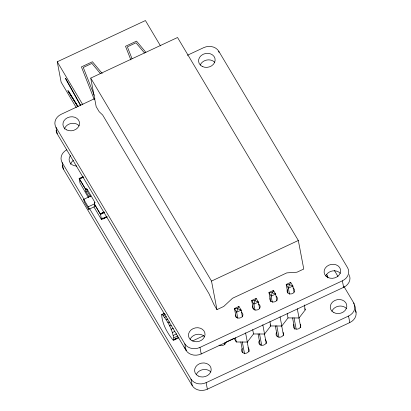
<?xml version="1.0" encoding="UTF-8"?>
<svg xmlns="http://www.w3.org/2000/svg" width="411" height="411" viewBox="0 0 411 411"><rect width="100%" height="100%" fill="white"/><g stroke="black" fill="none" stroke-linecap="round" stroke-linejoin="round"><path stroke-width="0.62" d="M163.917 313.526L161.631 314.595C162.17 323.765 167.246 333.064 173.098 340.113L173.776 340.18L178.913 337.775M173.776 340.18C173.237 331.009 168.161 321.715 162.309 314.662L161.631 314.595M91.016 195.924L83.741 199.325L84.234 201.893L88.694 209.384L94.797 206.533L94.268 203.779L94.895 202.207L94.515 203.44M242.428 316.881L241.139 310.12L238.961 306.436L237.702 308.743L236.638 312.211L237.81 318.355M259.547 308.229L258.375 302.085L256.197 298.396L254.938 300.703L253.875 304.176L255.046 310.32M294.04 292.19L292.868 286.046L290.69 282.362L289.426 284.669L288.368 288.142L289.539 294.286M234.034 338.191L236.289 341.993L247.319 342.05L253.52 333.958L252.703 329.658M253.52 333.958L264.556 334.015L270.757 325.923M270.114 324.834L270.777 325.959L281.812 326.015L288.013 317.924L287.191 313.619M288.013 317.924L299.049 317.975L305.25 309.884L304.31 304.967M76.23 107.533L61.141 82.179L57.252 61.784L145.422 20.55L160.506 45.904M90.728 78.1L177.537 37.504L298.319 240.476L303.765 269.025L296.983 272.2L286.775 272.889L232.518 298.263L223.738 306.452L216.957 309.627L213.951 304.572L209.024 293.747L102.673 115.029L99.179 111.705L96.174 106.654L90.728 78.1L211.511 281.073L216.957 309.627M94.936 98.506L61.218 114.273A11.374 9.52 -10.8 0 0 55.999 127.359L57.242 133.888L186.075 350.383A11.374 9.52 -10.8 0 0 201.2 353.948L343.622 287.34A11.374 9.52 -10.8 0 0 349.612 275.976M187.365 55.279L203.64 47.671A11.374 9.52 -10.8 0 1 218.77 51.236L347.598 267.731A11.374 9.52 -10.8 0 1 342.378 280.816L343.622 287.34M88.427 197.696L80.017 183.07L79.143 178.482L83.027 176.663M79.441 178.98L83.289 176.982M81.106 178.204L83.325 177.167M89.064 196.895L85.878 191.541L87.096 190.971L86.706 188.916M88.694 209.384L88.201 206.82L94.304 203.964L100.546 214.455L101.425 219.042L106.382 216.725M104.137 212.138L100.253 213.956L104.101 211.953M100.546 214.455L104.43 212.636M107.137 216.849L101.414 219.525L101.276 218.791L102.801 218.077L103.053 218.878L107.014 217.029M104.605 217.835L106.865 216.777M211.511 281.073L298.319 240.476M162.309 314.662L164.595 313.598M163.357 315.602L165.643 314.533M164.703 317.343L166.414 316.542M166.25 319.768L167.96 318.967M167.899 322.712L169.609 321.911M169.532 325.974L171.243 325.173M171.038 329.334L173.324 328.266M172.322 332.561L174.608 331.492M173.288 335.433L176.715 333.83M173.874 337.76L177.871 335.89M174.043 339.378L178.61 337.241M173.668 339.846L175.949 338.777M326.606 276.567L327.624 276.094L326.683 274.517M192.692 340.868L203.65 335.741M55.999 127.359L184.827 343.853A11.374 9.52 -10.8 0 0 199.957 347.423L342.378 280.816M226.127 342.019L233.854 338.407M89.367 208.32L190.987 379.091A11.374 9.52 -10.8 0 0 206.117 382.662L348.538 316.054A11.374 9.52 -10.8 0 0 353.758 302.969L343.92 286.441M62.282 165.576A11.374 9.52 -10.8 0 0 63.402 169.127L192.23 385.616A11.374 9.52 -10.8 0 0 207.36 389.186L349.782 322.578A11.374 9.52 -10.8 0 0 355.304 310.048M238.961 306.436L234.46 308.527L236.217 317.744M256.197 298.396L251.696 300.492L253.335 309.093M290.69 282.362L286.19 284.453L287.828 293.058M79.405 178.8L85.349 188.793L87.168 189.219L94.931 202.392M186.455 350.547L184.051 346.776M145.884 52.382L136.529 41.126L125.509 46.279L130.888 59.929M144.528 53.034L136.01 42.785L127.353 46.833L132.023 58.696M102.211 73.487L92.449 61.742L81.424 66.895L94.283 99.534M100.443 73.651L91.925 63.402L83.269 67.45L94.247 95.326M78.136 106.521L67.928 90.512L68.103 91.453L77.787 106.552M334.415 270.469L338.022 276.526M304.608 308.8L305.25 309.884M57.252 61.784L82.837 104.774M68.575 91.201L77.756 106.629M87.096 190.971L90.6 196.859M94.268 203.779L100.217 213.771M79.143 178.482L85.385 188.973L87.168 189.219M103.053 218.878L102.801 218.077M93.944 206.974L101.414 219.525M66.721 149.84A11.374 9.52 -10.8 0 0 62.159 162.597L84.121 199.505M83.741 199.325L88.201 206.82M80.839 105.565L65.575 78.193L65.755 79.133L80.345 105.221M354.693 305.286L356.054 312.427M353.758 302.969L353.984 304.155M348.538 316.054L349.782 322.578M327.624 276.094L327.973 277.928M297.287 308.759L299.049 317.975M298.997 318.191L300.801 327.644M294.019 317.76L296.182 329.108M292.56 317.857L294.723 329.201M280.055 316.794L281.812 326.015M276.922 300.842L275.632 294.086L273.454 290.397L268.953 292.493L270.71 301.71M281.643 325.594L283.564 335.679M273.69 291.63L273.454 290.397L272.195 292.704L271.132 296.177L272.303 302.321M276.783 325.8L278.946 337.143M275.324 325.892L277.368 336.609M218.77 51.236L218.996 52.423M269.935 321.618L270.777 325.959M262.799 324.793L264.556 334.015M264.504 334.225L266.307 343.678M259.526 333.799L261.689 345.142M258.067 333.896L260.23 345.24M245.562 332.833L247.319 342.05M247.15 341.633L249.076 351.718M242.29 341.834L244.571 353.809M240.831 341.931L242.875 352.643M235.467 337.693L236.289 341.993M224.473 342.795L224.807 344.536M199.957 347.423L201.2 353.948M206.117 382.662L207.36 389.186M184.827 343.853L186.075 350.383M190.987 379.091L192.23 385.616M85.349 188.793L85.878 191.541M62.159 162.597L63.402 169.127M349.145 274.815A11.374 9.52 -10.8 0 1 349.401 275.385M57.242 133.888A11.374 9.52 -10.8 0 1 56.122 130.338M200.255 65.03A8.343 6.982 -10.8 0 1 206.887 60.011A8.343 6.982 -10.8 0 1 214.825 62.395M64.404 129.08A8.343 6.982 -10.8 0 1 70.882 123.516A8.343 6.982 -10.8 0 1 79.184 125.833M190.139 339.409A8.343 6.982 -10.8 0 1 196.771 334.384A8.343 6.982 -10.8 0 1 204.709 336.773M325.779 275.976A8.343 6.982 -10.8 0 1 332.412 270.952A8.343 6.982 -10.8 0 1 340.349 273.341M276.249 296.367A3.791 3.175 -10.8 0 1 276.629 300.58A3.791 3.175 -10.8 0 1 271.702 301.659A3.791 3.175 -10.8 0 1 270.191 297.698M292.971 287.993A3.791 3.175 -10.8 0 1 294.101 292.206A3.791 3.175 -10.8 0 1 289.118 293.68A3.791 3.175 -10.8 0 1 287.417 289.642M241.288 312.16A3.791 3.175 -10.8 0 1 240.831 317.698A3.791 3.175 -10.8 0 1 235.416 314.908M258.514 304.104A3.791 3.175 -10.8 0 1 259.649 308.317A3.791 3.175 -10.8 0 1 254.666 309.796A3.791 3.175 -10.8 0 1 252.96 305.753M70.564 164.318A8.343 6.982 -10.8 0 1 73.42 160.377M196.299 374.647A8.343 6.982 -10.8 0 1 202.931 369.623A8.343 6.982 -10.8 0 1 210.869 372.012M331.939 311.214A8.343 6.982 -10.8 0 1 338.572 306.19A8.343 6.982 -10.8 0 1 346.509 308.579M283.179 332.463A3.791 3.175 -10.8 0 1 279.526 337.246A3.791 3.175 -10.8 0 1 276.665 332.437M76.79 166.065A8.343 6.982 -10.8 0 1 70.497 155.486M226.024 342.332A4.552 3.807 -10.8 0 1 219.058 345.137M300.41 324.407A3.791 3.175 -10.8 0 1 296.752 329.19A3.791 3.175 -10.8 0 1 293.891 324.382M247.956 347.716A3.791 3.175 -10.8 0 1 248.198 352.078A3.791 3.175 -10.8 0 1 243.05 352.823A3.791 3.175 -10.8 0 1 242.213 348.549M265.182 339.661A3.791 3.175 -10.8 0 1 265.429 344.022A3.791 3.175 -10.8 0 1 260.276 344.767A3.791 3.175 -10.8 0 1 259.439 340.493M258.375 302.085L253.875 304.176L251.696 300.492L254.938 300.703L258.375 302.085M292.868 286.046L288.368 288.142L286.19 284.453L289.426 284.669L292.868 286.046M241.139 310.12L236.638 312.211L234.46 308.527L237.702 308.743L241.139 310.12M275.632 294.086L271.132 296.177L268.953 292.493L272.195 292.704L275.632 294.086M202.212 66.433A8.343 6.982 -10.8 0 0 215.133 60.386A8.343 6.982 -10.8 0 0 203.224 54.252A8.343 6.982 -10.8 0 0 202.212 66.433M66.572 129.866A8.343 6.982 -10.8 0 0 79.493 123.824A8.343 6.982 -10.8 0 0 67.579 117.685A8.343 6.982 -10.8 0 0 66.572 129.866M192.096 340.811A8.343 6.982 -10.8 0 0 205.017 334.765A8.343 6.982 -10.8 0 0 193.108 328.63A8.343 6.982 -10.8 0 0 192.096 340.811M327.737 277.374A8.343 6.982 -10.8 0 0 340.657 271.332A8.343 6.982 -10.8 0 0 328.749 265.193A8.343 6.982 -10.8 0 0 327.737 277.374M198.256 376.044A8.343 6.982 -10.8 0 0 211.177 370.003A8.343 6.982 -10.8 0 0 199.263 363.863A8.343 6.982 -10.8 0 0 198.256 376.044M333.896 312.612A8.343 6.982 -10.8 0 0 346.817 306.57A8.343 6.982 -10.8 0 0 334.908 300.431A8.343 6.982 -10.8 0 0 333.896 312.612"/></g></svg>
